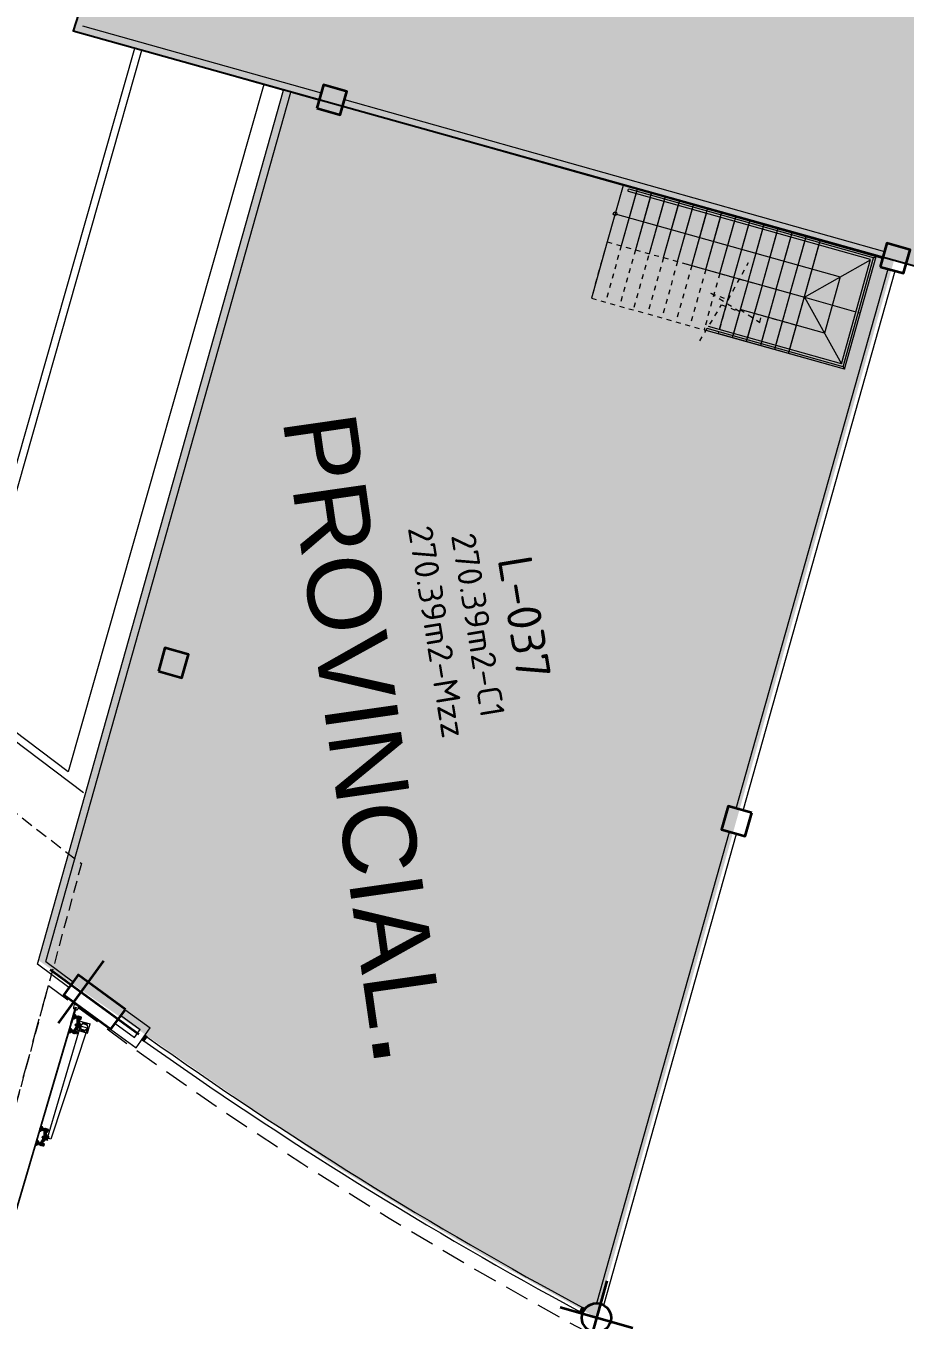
# Model space of a CAD drawing. Header units: metres. Extents: x 2 to 659295185, y -28 to 1124222152.
# Drawn here: x 655427.71 to 655445.74, y 1126654.69 to 1126681.24 of the extents above; entities that cross this region are included whole.
import ezdxf
from ezdxf.enums import TextEntityAlignment as Align

# ---------------------------------------------------------------- set-up
doc = ezdxf.new("R2010")
doc.units = ezdxf.units.M
doc.header["$MEASUREMENT"] = 0
for name, pattern in [('CCSM_C1_CUERPO CK$0$HIDDEN', [0.375, 0.25, -0.125]), ('CCSM_C1_CUERPO HP$0$CONTINUA', [0]), ('CCSM_XREF ESTRUCTURA15$0$RAYITAS', [0.375, 0.25, -0.125]), ('CONTINUA', [0]), ('DASHDOT', [1, 0.5, -0.25, 0, -0.25]), ('DASHED', [0.75, 0.5, -0.25]), ('HIDDEN', [0.375, 0.25, -0.125])]:
    doc.linetypes.add(name, pattern=pattern)
doc.layers.get('0').update_dxf_attribs({"linetype": 'CONTINUOUS'})
for name, color, linetype, lineweight in [('CCSM_C1_CUERPO A$0$A-PARED', 2, 'CONTINUOUS', 0), ('CCSM_XREF ESTRUCTURA15$0$E-CA-COLUMNA', 2, 'CONTINUOUS', 35), ('CCSM_XREF ESTRUCTURA15$0$E-CH-COLUMNA', 2, 'CONTINUOUS', 35), ('LOCALES ASIGNADOS', 41, 'DASHDOT', 0), ('LOCALES PROPIOS', 101, 'CONTINUA', 0), ('NOMBRES LOCATARIOS', 7, 'CONTINUA', 0), ('XREF ESCALERAS', 252, 'CONTINUOUS', 0), ('XREF VIALIDAD PORTONES Y ACCESOS 15-07-12LIMPIO$0$BROCAL', 9, 'CONTINUOUS', 5)]:
    doc.layers.add(name, color=color, linetype=linetype, lineweight=lineweight)
for name, color, linetype in [('CCSM_C1_CUERPO HP$0$A-ESTRUCTURA DE FACHADA DE VIDRIO', 5, 'CONTINUOUS'), ('CCSM_C1_CUERPO HP$0$A-FRENTE DE LOCAL', 4, 'CONTINUOUS'), ('CCSM_C1_CUERPO HP$0$A-LOCAL ID', 7, 'CONTINUOUS'), ('CCSM_C1_CUERPO HP$0$A-MARCOS LOCALES', 4, 'CONTINUOUS'), ('CCSM_C1_CUERPO HP$0$A-PARED', 2, 'CCSM_C1_CUERPO HP$0$CONTINUA'), ('CCSM_C1_CUERPO HP$0$A-VIDRIO', 135, 'CONTINUOUS'), ('CCSM_C1_CUERPO HP$0$ID_AREA EXACTA', 7, 'CONTINUOUS'), ('CCSM_C1_CUERPO HP$0$ID_Nº LOCAL', 7, 'CONTINUOUS'), ('CCSM_C1_CUERPO HP$0$ID_RUBRO', 7, 'CONTINUOUS'), ('CCSM_C1_CUERPO HP$0$ID_USO', 7, 'CONTINUOUS'), ('CCSM_XREF ESTRUCTURA15$0$E-PROYECCION TECHO', 9, 'CCSM_XREF ESTRUCTURA15$0$RAYITAS'), ('CCSM_XREF KIOSKOSE$0$Kiosco General', 154, 'CONTINUOUS')]:
    doc.layers.add(name, color=color, linetype=linetype)
doc.styles.add('CCSM_C1_CUERPO HP$0$ROMANS', font='romans__.ttf')
doc.styles.get("Standard").update_dxf_attribs({"font": 'tahoma.ttf'})

# ---------------------------------------------------------------- blocks, each defined once
blk = doc.blocks.new('CCSM_C1_CUERPO HP$0$MARCO LOCAL-COLUMNA')
at = {"layer": 'CCSM_C1_CUERPO HP$0$A-MARCOS LOCALES'}
for points in [[(655585.123, 1126575.588), (655585.173, 1126575.588), (655585.173, 1126575.488), (655585.123, 1126575.488)], [(655585.128, 1126575.583), (655585.168, 1126575.583), (655585.168, 1126575.493), (655585.128, 1126575.493)]]:
    blk.add_lwpolyline(points, close=True, dxfattribs=at)
blk = doc.blocks.new('CCSM_C1_CUERPO HP$0$A$C682819FC')
for p, q in [((-0.018, 0.005), (-0.018, 0)), ((-0.007, 0.001), (-0.007, 0)), ((0.007, 0.001), (0.007, 0)), ((0.018, 0.005), (0.018, 0)), ((-0.182, -0.172), (-0.187, -0.172)), ((-0.185, -0.175), (-0.185, -0.164)), ((-0.173, -0.147), (-0.127, -0.147)), ((-0.173, -0.177), (-0.127, -0.177)), ((-0.127, -0.186), (-0.173, -0.186)), ((-0.172, -0.147), (-0.172, -0.177)), ((-0.169, -0.154), (-0.169, -0.142)), ((-0.167, -0.102), (-0.167, -0.114)), ((-0.163, -0.1), (-0.137, -0.1)), ((-0.163, -0.116), (-0.137, -0.116)), ((-0.159, -0.102), (-0.159, -0.114)), ((-0.155, -0.136), (-0.145, -0.142)), ((-0.145, -0.136), (-0.155, -0.142)), ((-0.15, -0.019), (-0.15, -0.213)), ((-0.142, -0.102), (-0.142, -0.114)), ((-0.133, -0.102), (-0.133, -0.114)), ((-0.132, -0.154), (-0.132, -0.142)), ((-0.129, -0.177), (-0.129, -0.147)), ((-0.119, -0.172), (-0.113, -0.172)), ((-0.116, -0.175), (-0.116, -0.164)), ((-0.021, -0.029), (-0.021, -0.069)), ((-0.021, -0.029), (-0.021, -0.069)), ((-0.017, -0.01), (-0.017, -0.023)), ((-0.017, -0.075), (-0.017, -0.096)), ((0.013, -0.009), (-0.013, -0.009)), ((0.013, -0.024), (-0.013, -0.024)), ((0.013, -0.073), (-0.013, -0.073)), ((-0.009, -0.005), (-0.006, -0.003)), ((-0.009, -0.005), (-0.009, -0.009)), ((-0.009, -0.005), (0.009, -0.005)), ((-0.009, -0.01), (-0.009, -0.023)), ((-0.009, -0.075), (-0.009, -0.096)), ((-0.006, -0.003), (0.006, -0.003)), ((0.009, -0.005), (0.006, -0.003)), ((0.009, -0.005), (0.009, -0.009)), ((0.009, -0.01), (0.009, -0.023)), ((0.009, -0.075), (0.009, -0.096)), ((0.017, -0.01), (0.017, -0.023)), ((0.017, -0.075), (0.017, -0.096)), ((0.021, -0.029), (0.021, -0.069)), ((0.119, -0.172), (0.113, -0.172)), ((0.119, -0.172), (0.113, -0.172)), ((0.116, -0.175), (0.116, -0.164)), ((0.116, -0.175), (0.116, -0.164)), ((0.173, -0.147), (0.127, -0.147)), ((0.173, -0.147), (0.127, -0.147)), ((0.173, -0.177), (0.127, -0.177)), ((0.173, -0.177), (0.127, -0.177)), ((0.127, -0.186), (0.173, -0.186)), ((0.127, -0.186), (0.173, -0.186)), ((0.129, -0.177), (0.129, -0.147)), ((0.129, -0.177), (0.129, -0.147)), ((0.132, -0.154), (0.132, -0.142)), ((0.132, -0.154), (0.132, -0.142)), ((0.133, -0.102), (0.133, -0.114)), ((0.133, -0.102), (0.133, -0.114)), ((0.163, -0.1), (0.137, -0.1)), ((0.163, -0.1), (0.137, -0.1)), ((0.163, -0.116), (0.137, -0.116)), ((0.163, -0.116), (0.137, -0.116)), ((0.142, -0.102), (0.142, -0.114)), ((0.142, -0.102), (0.142, -0.114)), ((0.145, -0.136), (0.155, -0.142)), ((0.155, -0.136), (0.145, -0.142)), ((0.145, -0.136), (0.155, -0.142)), ((0.155, -0.136), (0.145, -0.142)), ((0.15, -0.019), (0.15, -0.213)), ((0.15, -0.019), (0.15, -0.213)), ((0.159, -0.102), (0.159, -0.114)), ((0.159, -0.102), (0.159, -0.114)), ((0.167, -0.102), (0.167, -0.114)), ((0.167, -0.102), (0.167, -0.114)), ((0.169, -0.154), (0.169, -0.142)), ((0.169, -0.154), (0.169, -0.142)), ((0.172, -0.147), (0.172, -0.177)), ((0.172, -0.147), (0.172, -0.177)), ((0.182, -0.172), (0.187, -0.172)), ((0.182, -0.172), (0.187, -0.172)), ((0.185, -0.175), (0.185, -0.164)), ((0.185, -0.175), (0.185, -0.164))]:
    blk.add_line(p, q)
for points in [[(-0.029, 0.014), (-0.033, 0.014), (-0.033, -0.024, 0.414214), (-0.029, -0.029), (0.029, -0.029, 0.414214), (0.033, -0.024), (0.033, 0.014), (0.029, 0.014), (0.029, -0.024), (-0.029, -0.024)], [(-0.182, -0.172), (-0.184, -0.173, -0.236068), (-0.185, -0.173), (-0.187, -0.172), (-0.187, -0.169), (-0.182, -0.168)], [(-0.119, -0.172), (-0.117, -0.173, 0.236068), (-0.115, -0.173), (-0.113, -0.172), (-0.113, -0.169), (-0.119, -0.168)], [(0.119, -0.172), (0.117, -0.173, -0.236068), (0.115, -0.173), (0.113, -0.172), (0.113, -0.169), (0.119, -0.168)], [(0.119, -0.172), (0.117, -0.173, -0.236068), (0.115, -0.173), (0.113, -0.172), (0.113, -0.169), (0.119, -0.168)], [(0.182, -0.172), (0.184, -0.173, 0.236068), (0.185, -0.173), (0.187, -0.172), (0.187, -0.169), (0.182, -0.168)], [(0.182, -0.172), (0.184, -0.173, 0.236068), (0.185, -0.173), (0.187, -0.172), (0.187, -0.169), (0.182, -0.168)]]:
    blk.add_lwpolyline(points, format="xyb", close=True)
for points in [[(0.029, 0), (-0.029, 0)], [(-0.16, -0.116), (-0.16, -0.136), (-0.14, -0.136), (-0.14, -0.116)], [(-0.159, -0.116), (-0.159, -0.135), (-0.141, -0.135), (-0.141, -0.116)], [(0.16, -0.116), (0.16, -0.136), (0.14, -0.136), (0.14, -0.116)], [(0.16, -0.116), (0.16, -0.136), (0.14, -0.136), (0.14, -0.116)], [(0.159, -0.116), (0.159, -0.135), (0.141, -0.135), (0.141, -0.116)], [(0.159, -0.116), (0.159, -0.135), (0.141, -0.135), (0.141, -0.116)]]:
    blk.add_lwpolyline(points)
for points in [[(-0.173, -0.176), (-0.193, -0.176), (-0.193, -0.17), (-0.176, -0.167), (-0.173, -0.167)], [(-0.193, -0.176), (-0.193, -0.177), (-0.173, -0.177), (-0.173, -0.176)], [(-0.176, -0.177), (-0.176, -0.184), (-0.183, -0.192), (-0.179, -0.192), (-0.173, -0.186), (-0.173, -0.177)], [(0.18, -0.077), (0.12, -0.077), (0.036, -0.029), (-0.036, -0.029), (-0.12, -0.077), (-0.18, -0.077), (-0.18, -0.1), (-0.12, -0.1), (-0.021, -0.069), (0.021, -0.069), (0.12, -0.1), (0.18, -0.1)], [(-0.179, -0.192), (-0.173, -0.186), (-0.173, -0.177), (-0.127, -0.177), (-0.127, -0.186), (-0.121, -0.192)], [(-0.173, -0.147), (-0.173, -0.177), (-0.127, -0.177), (-0.127, -0.147), (-0.129, -0.146), (-0.172, -0.146)], [(-0.16, -0.136), (-0.16, -0.141), (-0.159, -0.142), (-0.141, -0.142), (-0.14, -0.141), (-0.14, -0.136)], [(-0.158, -0.142), (-0.158, -0.146), (-0.142, -0.146), (-0.142, -0.142)], [(-0.155, -0.136), (-0.155, -0.142), (-0.145, -0.142), (-0.145, -0.136)], [(-0.127, -0.176), (-0.107, -0.176), (-0.107, -0.17), (-0.124, -0.167), (-0.127, -0.167)], [(-0.107, -0.176), (-0.107, -0.177), (-0.127, -0.177), (-0.127, -0.176)], [(-0.124, -0.177), (-0.124, -0.184), (-0.117, -0.192), (-0.121, -0.192), (-0.127, -0.186), (-0.127, -0.177)], [(0.021, -0.069), (-0.021, -0.069), (-0.021, -0.073), (0.021, -0.073)], [(0.127, -0.176), (0.107, -0.176), (0.107, -0.17), (0.124, -0.167), (0.127, -0.167)], [(0.127, -0.176), (0.107, -0.176), (0.107, -0.17), (0.124, -0.167), (0.127, -0.167)], [(0.107, -0.176), (0.107, -0.177), (0.127, -0.177), (0.127, -0.176)], [(0.107, -0.176), (0.107, -0.177), (0.127, -0.177), (0.127, -0.176)], [(0.124, -0.177), (0.124, -0.184), (0.117, -0.192), (0.121, -0.192), (0.127, -0.186), (0.127, -0.177)], [(0.124, -0.177), (0.124, -0.184), (0.117, -0.192), (0.121, -0.192), (0.127, -0.186), (0.127, -0.177)], [(0.179, -0.192), (0.173, -0.186), (0.173, -0.177), (0.127, -0.177), (0.127, -0.186), (0.121, -0.192)], [(0.179, -0.192), (0.173, -0.186), (0.173, -0.177), (0.127, -0.177), (0.127, -0.186), (0.121, -0.192)], [(0.173, -0.147), (0.173, -0.177), (0.127, -0.177), (0.127, -0.147), (0.129, -0.146), (0.172, -0.146)], [(0.173, -0.147), (0.173, -0.177), (0.127, -0.177), (0.127, -0.147), (0.129, -0.146), (0.172, -0.146)], [(0.16, -0.136), (0.16, -0.141), (0.159, -0.142), (0.141, -0.142), (0.14, -0.141), (0.14, -0.136)], [(0.16, -0.136), (0.16, -0.141), (0.159, -0.142), (0.141, -0.142), (0.14, -0.141), (0.14, -0.136)], [(0.158, -0.142), (0.158, -0.146), (0.142, -0.146), (0.142, -0.142)], [(0.158, -0.142), (0.158, -0.146), (0.142, -0.146), (0.142, -0.142)], [(0.155, -0.136), (0.155, -0.142), (0.145, -0.142), (0.145, -0.136)], [(0.155, -0.136), (0.155, -0.142), (0.145, -0.142), (0.145, -0.136)], [(0.173, -0.176), (0.193, -0.176), (0.193, -0.17), (0.176, -0.167), (0.173, -0.167)], [(0.173, -0.176), (0.193, -0.176), (0.193, -0.17), (0.176, -0.167), (0.173, -0.167)], [(0.193, -0.176), (0.193, -0.177), (0.173, -0.177), (0.173, -0.176)], [(0.193, -0.176), (0.193, -0.177), (0.173, -0.177), (0.173, -0.176)], [(0.176, -0.177), (0.176, -0.184), (0.183, -0.192), (0.179, -0.192), (0.173, -0.186), (0.173, -0.177)], [(0.176, -0.177), (0.176, -0.184), (0.183, -0.192), (0.179, -0.192), (0.173, -0.186), (0.173, -0.177)]]:
    blk.add_lwpolyline(points, close=True)
for points in [[(-0.129, -0.077), (-0.129, -0.037, 0.414214), (-0.132, -0.034), (-0.169, -0.034, 0.414214), (-0.172, -0.037), (-0.172, -0.077)], [(0.129, -0.077), (0.129, -0.037, -0.414214), (0.132, -0.034), (0.169, -0.034, -0.414214), (0.172, -0.037), (0.172, -0.077)], [(0.129, -0.077), (0.129, -0.037, -0.414214), (0.132, -0.034), (0.169, -0.034, -0.414214), (0.172, -0.037), (0.172, -0.077)]]:
    blk.add_lwpolyline(points, format="xyb")
for centre, radius, start, end in [((-0.163, -0.106), 0.00622, 46.3972, 133.6028), ((-0.163, -0.11), 0.00622, 226.3972, 313.6028), ((-0.15, -0.123), 0.0223, 67.3801, 112.6199), ((-0.15, -0.094), 0.0223, 247.3801, 292.6199), ((-0.137, -0.106), 0.00622, 46.3972, 133.6028), ((-0.137, -0.11), 0.00622, 226.3972, 313.6028), ((-0.013, -0.015), 0.00622, 46.3972, 133.6028), ((-0.013, -0.018), 0.00622, 226.3972, 313.6028), ((-0.013, -0.079), 0.00622, 46.3972, 133.6028), ((-0.013, -0.091), 0.00622, 226.3972, 313.6028), ((0, -0.062), 0.0383, 243.3758, 296.6242), ((0, -0.031), 0.0223, 67.3801, 112.6199), ((0, -0.002), 0.0223, 247.3801, 292.6199), ((0, -0.095), 0.0223, 67.3801, 112.6199), ((0, -0.075), 0.0223, 247.3801, 292.6199), ((0.013, -0.015), 0.00622, 46.3972, 133.6028), ((0.013, -0.018), 0.00622, 226.3972, 313.6028), ((0.013, -0.079), 0.00622, 46.3972, 133.6028), ((0.013, -0.091), 0.00622, 226.3972, 313.6028), ((0.137, -0.106), 0.00622, 46.3972, 133.6028), ((0.137, -0.106), 0.00622, 46.3972, 133.6028), ((0.137, -0.11), 0.00622, 226.3972, 313.6028), ((0.137, -0.11), 0.00622, 226.3972, 313.6028), ((0.15, -0.123), 0.0223, 67.3801, 112.6199), ((0.15, -0.123), 0.0223, 67.3801, 112.6199), ((0.15, -0.094), 0.0223, 247.3801, 292.6199), ((0.15, -0.094), 0.0223, 247.3801, 292.6199), ((0.163, -0.106), 0.00622, 46.3972, 133.6028), ((0.163, -0.106), 0.00622, 46.3972, 133.6028), ((0.163, -0.11), 0.00622, 226.3972, 313.6028), ((0.163, -0.11), 0.00622, 226.3972, 313.6028)]:
    blk.add_arc(centre, radius, start, end)
blk = doc.blocks.new('CCSM_C1_CUERPO HP$0$IDENT LOCAL')
at = {"layer": 'CCSM_C1_CUERPO HP$0$ID_AREA EXACTA', "style": 'CCSM_C1_CUERPO HP$0$ROMANS'}
blk.add_attdef('AREA-EXACTA', text='', height=0.5, dxfattribs=at).set_placement((0, 1.245), align=Align.BOTTOM_CENTER)
at = {"layer": 'CCSM_C1_CUERPO HP$0$ID_Nº LOCAL', "style": 'CCSM_C1_CUERPO HP$0$ROMANS'}
blk.add_attdef('NºLOCAL', text='', height=0.7, dxfattribs=at).set_placement((0, 2.05), align=Align.BOTTOM_CENTER)
at = {"layer": 'CCSM_C1_CUERPO HP$0$ID_RUBRO', "style": 'CCSM_C1_CUERPO HP$0$ROMANS'}
blk.add_attdef('RUBRO', text='', height=0.35, dxfattribs=at).set_placement((0, 0.395), align=Align.BOTTOM_CENTER)
at = {"layer": 'CCSM_C1_CUERPO HP$0$ID_USO', "style": 'CCSM_C1_CUERPO HP$0$ROMANS'}
blk.add_attdef('USO', text='', height=0.35, dxfattribs=at).set_placement((0, -0.455), align=Align.BOTTOM_CENTER)
blk = doc.blocks.new('CCSM_XREF ESTRUCTURA15$0$CCSM_COLUMNA REC')
at = {"layer": 'CCSM_XREF ESTRUCTURA15$0$E-CA-COLUMNA'}
blk.add_lwpolyline([(-0.25, -0.25), (0.25, -0.25), (0.25, 0.25), (-0.25, 0.25)], close=True, dxfattribs=at)
blk = doc.blocks.new('CCSM_XREF ESTRUCTURA15$0$CCSM_COLUM REDONDA')
at = {"color": 5}
for p, q in [((0, 0.774), (0, -0.774)), ((-0.789, 0), (0.789, 0))]:
    blk.add_line(p, q, dxfattribs=at)
blk.add_circle((0, 0), 0.3)
blk = doc.blocks.new('CCSM_XREF ESTRUCTURA15$0$COL REC 120X50')
at = {"color": 5}
for p, q in [((0, -0.789), (0, 0.789)), ((-1.474, 0), (0.774, 0))]:
    blk.add_line(p, q, dxfattribs=at)
blk.add_lwpolyline([(-0.95, -0.25), (0.25, -0.25), (0.25, 0.25), (-0.95, 0.25)], close=True)
blk = doc.blocks.new('stairs3')
for p, q in [((655563.519, 1126395.991), (655562.335, 1126395.797)), ((655563.519, 1126395.991), (655562.335, 1126395.797)), ((655563.103, 1126391.667), (655565.383, 1126392.04))]:
    blk.add_line(p, q)
at = {"layer": 'XREF ESCALERAS'}
for p, q in [((655564.703, 1126396.185), (655563.519, 1126395.991)), ((655564.703, 1126396.185), (655563.519, 1126395.991)), ((655565.575, 1126390.866), (655564.703, 1126396.185)), ((655565.575, 1126390.866), (655564.703, 1126396.185)), ((655564.752, 1126395.889), (655563.568, 1126395.695)), ((655564.663, 1126395.874), (655563.568, 1126395.695)), ((655564.111, 1126396.088), (655564.887, 1126391.356)), ((655565.472, 1126390.94), (655564.637, 1126396.034)), ((655565.529, 1126390.899), (655564.686, 1126396.041)), ((655564.752, 1126395.889), (655564.712, 1126395.882)), ((655564.8, 1126395.593), (655563.616, 1126395.399)), ((655564.8, 1126395.593), (655564.761, 1126395.586)), ((655564.711, 1126395.578), (655563.616, 1126395.399)), ((655563.665, 1126395.103), (655564.849, 1126395.297)), ((655563.665, 1126395.103), (655564.76, 1126395.282)), ((655564.809, 1126395.29), (655564.849, 1126395.297)), ((655563.713, 1126394.807), (655564.897, 1126395.001)), ((655563.713, 1126394.807), (655564.808, 1126394.986)), ((655564.858, 1126394.994), (655564.897, 1126395.001)), ((655563.762, 1126394.511), (655564.946, 1126394.705)), ((655563.762, 1126394.511), (655564.857, 1126394.69)), ((655564.906, 1126394.698), (655564.946, 1126394.705)), ((655563.785, 1126394.367), (655564.198, 1126391.846)), ((655563.81, 1126394.215), (655564.994, 1126394.409)), ((655563.81, 1126394.215), (655564.906, 1126394.394)), ((655564.955, 1126394.402), (655564.994, 1126394.409)), ((655563.859, 1126393.919), (655565.043, 1126394.113)), ((655563.859, 1126393.919), (655564.954, 1126394.098)), ((655565.003, 1126394.106), (655565.043, 1126394.113)), ((655563.907, 1126393.622), (655565.091, 1126393.817)), ((655563.907, 1126393.622), (655565.003, 1126393.802)), ((655565.052, 1126393.81), (655565.091, 1126393.817)), ((655563.956, 1126393.326), (655565.14, 1126393.521)), ((655563.956, 1126393.326), (655565.051, 1126393.506)), ((655565.1, 1126393.514), (655565.14, 1126393.521)), ((655562.762, 1126393.435), (655562.723, 1126393.428)), ((655563.207, 1126390.478), (655562.73, 1126393.384)), ((655563.24, 1126390.524), (655562.772, 1126393.38)), ((655563.281, 1126390.581), (655562.823, 1126393.374)), ((655563.956, 1126393.326), (655562.86, 1126393.147)), ((655564.004, 1126393.03), (655565.188, 1126393.224)), ((655564.004, 1126393.03), (655565.1, 1126393.21)), ((655565.149, 1126393.218), (655565.188, 1126393.224)), ((655562.811, 1126393.139), (655562.772, 1126393.132)), ((655563.207, 1126390.478), (655562.787, 1126393.04)), ((655564.004, 1126393.03), (655562.82, 1126392.836)), ((655564.004, 1126393.03), (655562.909, 1126392.851)), ((655563.703, 1126391.159), (655563.412, 1126392.933)), ((655562.86, 1126392.843), (655562.82, 1126392.836)), ((655564.053, 1126392.734), (655562.869, 1126392.54)), ((655564.053, 1126392.734), (655562.957, 1126392.555)), ((655564.026, 1126392.897), (655564.198, 1126391.846)), ((655564.053, 1126392.734), (655565.237, 1126392.928)), ((655564.053, 1126392.734), (655565.148, 1126392.914)), ((655565.198, 1126392.922), (655565.237, 1126392.928)), ((655562.908, 1126392.547), (655562.869, 1126392.54)), ((655564.101, 1126392.438), (655562.917, 1126392.244)), ((655564.101, 1126392.438), (655563.006, 1126392.259)), ((655564.101, 1126392.438), (655565.286, 1126392.632)), ((655564.101, 1126392.438), (655565.197, 1126392.618)), ((655565.246, 1126392.626), (655565.286, 1126392.632)), ((655562.957, 1126392.251), (655562.917, 1126392.244)), ((655564.15, 1126392.142), (655562.966, 1126391.948)), ((655564.15, 1126392.142), (655563.054, 1126391.963)), ((655564.15, 1126392.142), (655565.334, 1126392.336)), ((655564.15, 1126392.142), (655565.245, 1126392.322)), ((655565.295, 1126392.33), (655565.334, 1126392.336)), ((655563.005, 1126391.955), (655562.966, 1126391.948)), ((655563.014, 1126391.652), (655565.383, 1126392.04)), ((655563.103, 1126391.667), (655565.294, 1126392.026)), ((655565.343, 1126392.034), (655565.383, 1126392.04)), ((655563.014, 1126391.652), (655563.054, 1126391.659)), ((655564.198, 1126391.846), (655563.282, 1126390.581)), ((655564.198, 1126391.846), (655565.471, 1126390.94)), ((655564.198, 1126391.846), (655564.376, 1126390.761)), ((655564.887, 1126391.356), (655563.703, 1126391.162)), ((655563.207, 1126390.478), (655565.575, 1126390.866)), ((655563.207, 1126390.478), (655565.575, 1126390.866)), ((655563.24, 1126390.524), (655565.529, 1126390.899)), ((655563.281, 1126390.581), (655565.472, 1126390.94)), ((655565.529, 1126390.899), (655565.575, 1126390.866)), ((655564.384, 1126390.711), (655564.391, 1126390.672)), ((655564.384, 1126390.711), (655564.391, 1126390.672)), ((655563.24, 1126390.524), (655563.207, 1126390.478))]:
    blk.add_line(p, q, dxfattribs=at)
at = {"layer": 'XREF ESCALERAS', "linetype": 'HIDDEN', "ltscale": 0.02}
for p, q in [((655563.519, 1126395.991), (655562.335, 1126395.797)), ((655562.335, 1126395.797), (655562.73, 1126393.384)), ((655563.568, 1126395.695), (655562.383, 1126395.501)), ((655563.616, 1126395.399), (655562.432, 1126395.205)), ((655563.616, 1126395.103), (655562.432, 1126394.909)), ((655563.713, 1126394.807), (655562.529, 1126394.613)), ((655563.762, 1126394.511), (655562.577, 1126394.317)), ((655563.81, 1126394.215), (655562.626, 1126394.02)), ((655563.859, 1126393.919), (655562.674, 1126393.724))]:
    blk.add_line(p, q, dxfattribs=at)
at = {"layer": 'XREF ESCALERAS', "linetype": 'CCSM_C1_CUERPO CK$0$HIDDEN', "ltscale": 0.02}
for p, q in [((655563.519, 1126395.991), (655563.785, 1126394.367)), ((655563.519, 1126395.991), (655564.026, 1126392.897)), ((655563.907, 1126393.622), (655562.723, 1126393.428)), ((655562.787, 1126393.04), (655562.73, 1126393.384)), ((655563.956, 1126393.326), (655562.772, 1126393.132))]:
    blk.add_line(p, q, dxfattribs=at)
for points in [[(655562.479, 1126393.412), (655563.342, 1126393.318), (655563.365, 1126392.919), (655563.46, 1126393.624), (655563.491, 1126393.243), (655564.362, 1126393.185)], [(655563.606, 1126391.749), (655563.412, 1126392.933), (655563.342, 1126392.457), (655563.486, 1126392.485)]]:
    blk.add_lwpolyline(points, dxfattribs=at)
at = {"layer": 'XREF ESCALERAS'}
blk.add_circle((655564.111, 1126396.088), 0.0379, dxfattribs=at)
blk.add_arc((655564.662, 1126396.031), 0.0258, 22.8201, 174.2948, dxfattribs=at)

msp = doc.modelspace()

# ---------------------------------------------------------------- hatches: boundary and pattern name
at = {"layer": 'LOCALES ASIGNADOS'}
msp.add_hatch(color=256, dxfattribs=at).paths.add_polyline_path([(655440.9383, 1126716.7924), (655462.8637, 1126708.3455), (655469.0773, 1126670.1819), (655468.9206, 1126670.1562), (655468.8529, 1126669.9155), (655428.6842, 1126681.1389), (655430.5821, 1126687.3471), (655431.5351, 1126690.3594), (655433.6574, 1126696.8267), (655434.8321, 1126700.2751), (655436.4936, 1126705.0077), (655438.504, 1126710.5268), (655440.0586, 1126714.6521), (655440.89, 1126716.811)])
at = {"layer": 'LOCALES PROPIOS'}
msp.add_hatch(color=101, dxfattribs=at).paths.add_polyline_path([(655445.5328, 1126676.4788), (655433.0135, 1126680.0011), (655427.9671, 1126662.0705), (655433.9238, 1126657.9339), (655435.7382, 1126656.816), (655437.1035, 1126656.0151), (655439.4156, 1126654.7364)])

# ---------------------------------------------------------------- linework, layer by layer
msp.add_lwpolyline([(655471.6126, 1126655.25), (655553.5834, 1126668.8883), (655553.0076, 1126672.4046), (655567.045, 1126674.7031), (655552.0473, 1126766.2035), (655481.9172, 1126797.9895), (655477.5129, 1126790.9098), (655473.5313, 1126784.2823), (655468.8766, 1126776.1437), (655463.5386, 1126766.3474), (655461.3916, 1126762.2726), (655460.3725, 1126760.2599), (655457.5101, 1126754.5906), (655453.7973, 1126746.8941), (655450.9415, 1126740.6836), (655446.1353, 1126729.7441), (655441.9096, 1126719.3698), (655434.3244, 1126698.7954), (655428.6842, 1126681.1389), (655469.2363, 1126669.8084), (655471.5359, 1126655.2372), (655471.6126, 1126655.2498)])
at = {"layer": 'CCSM_C1_CUERPO A$0$A-PARED', "lineweight": 5}
msp.add_lwpolyline([(655445.3198, 1126676.6144), (655445.2792, 1126676.47), (655434.209, 1126679.5845), (655434.2496, 1126679.7289)], close=True, dxfattribs=at)
at = {"layer": 'CCSM_C1_CUERPO HP$0$A-ESTRUCTURA DE FACHADA DE VIDRIO', "lineweight": 5}
for p, q in [((655428.7738, 1126660.636), (655428.8288, 1126660.823)), ((655428.7738, 1126660.636), (655428.9765, 1126660.5763)), ((655428.8288, 1126660.823), (655429.0315, 1126660.7634)), ((655428.9101, 1126660.6193), (655428.8539, 1126660.6359)), ((655428.9524, 1126660.7632), (655428.8962, 1126660.7798)), ((655428.9765, 1126660.5763), (655429.0315, 1126660.7634))]:
    msp.add_line(p, q, dxfattribs=at)
at = {"layer": 'CCSM_C1_CUERPO HP$0$A-ESTRUCTURA DE FACHADA DE VIDRIO', "color": 3, "lineweight": 5}
msp.add_line((655428.9746, 1126660.6785), (655428.8307, 1126660.7208), dxfattribs=at)
at = {"layer": 'CCSM_C1_CUERPO HP$0$A-ESTRUCTURA DE FACHADA DE VIDRIO', "lineweight": 5}
msp.add_lwpolyline([(655428.729, 1126661.0537), (655428.7338, 1126661.0523, 0.4142136), (655428.7835, 1126661.0794), (655428.8004, 1126661.137), (655428.7044, 1126661.1652), (655428.6875, 1126661.1076, 0.4142136), (655428.7146, 1126661.058), (655428.7194, 1126661.0565), (655428.7335, 1126661.1045), (655428.7431, 1126661.1017)], format="xyb", close=True, dxfattribs=at)
at = {"layer": 'CCSM_C1_CUERPO HP$0$A-ESTRUCTURA DE FACHADA DE VIDRIO', "color": 3, "lineweight": 5}
msp.add_lwpolyline([(655428.9746, 1126660.6785), (655428.9746, 1126660.6785), (655428.2258, 1126658.3971), (655428.1538, 1126658.4183), (655428.8307, 1126660.7208)], dxfattribs=at)
at = {"layer": 'CCSM_C1_CUERPO HP$0$A-ESTRUCTURA DE FACHADA DE VIDRIO', "lineweight": 5}
for points in [[(655428.8687, 1126660.6424), (655428.8514, 1126660.6475, 0.4142136), (655428.8383, 1126660.6404), (655428.8383, 1126660.6404, 0.4142136), (655428.8454, 1126660.6274), (655428.8628, 1126660.6223)], [(655428.9051, 1126660.7662), (655428.8877, 1126660.7713, -0.4142136), (655428.8806, 1126660.7843), (655428.8806, 1126660.7843, -0.4142136), (655428.8937, 1126660.7914), (655428.911, 1126660.7863)], [(655428.8943, 1126660.613), (655428.9116, 1126660.6079, 0.4142136), (655428.9247, 1126660.615), (655428.9247, 1126660.615, 0.4142136), (655428.9176, 1126660.6281), (655428.9002, 1126660.6332)], [(655428.9425, 1126660.7771), (655428.9599, 1126660.772, -0.4142136), (655428.967, 1126660.7589), (655428.967, 1126660.7589, -0.4142136), (655428.9539, 1126660.7518), (655428.9366, 1126660.7569)]]:
    msp.add_lwpolyline(points, format="xyb", dxfattribs=at)
for points in [[(655428.886, 1126660.6432), (655428.8704, 1126660.6394), (655428.8659, 1126660.624), (655428.877, 1126660.6123), (655428.8926, 1126660.6161), (655428.8971, 1126660.6315)], [(655428.9193, 1126660.7562), (655428.9082, 1126660.7678), (655428.9127, 1126660.7833), (655428.9283, 1126660.7871), (655428.9394, 1126660.7754), (655428.9349, 1126660.76)]]:
    msp.add_lwpolyline(points, close=True, dxfattribs=at)
at = {"layer": 'CCSM_C1_CUERPO HP$0$A-ESTRUCTURA DE FACHADA DE VIDRIO', "linetype": 'CCSM_C1_CUERPO HP$0$CONTINUA', "lineweight": 5, "ltscale": 0.05}
for radius in [0.075, 0.0705]:
    msp.add_circle((655428.9027, 1126660.6997), radius, dxfattribs=at)
at = {"layer": 'CCSM_C1_CUERPO HP$0$A-ESTRUCTURA DE FACHADA DE VIDRIO', "lineweight": 5}
for centre, radius in [((655428.8815, 1126660.6277), 0.0195), ((655428.8815, 1126660.6277), 0.0124), ((655428.8815, 1126660.6277), 0.0111), ((655428.9238, 1126660.7716), 0.0195), ((655428.9238, 1126660.7716), 0.0124), ((655428.9238, 1126660.7716), 0.0111)]:
    msp.add_circle(centre, radius, dxfattribs=at)
at = {"layer": 'CCSM_C1_CUERPO HP$0$A-FRENTE DE LOCAL', "lineweight": 5}
for centre, radius, start, end in [((655479.7391, 1126730.2456), 85.6537, 234.611105, 241.663), ((655479.7391, 1126730.2457), 85.5538, 234.610916, 241.662999)]:
    msp.add_arc(centre, radius, start, end, dxfattribs=at)
at = {"layer": 'CCSM_C1_CUERPO HP$0$A-PARED', "lineweight": 5}
for p, q in [((655428.6842, 1126681.1389), (655432.999, 1126679.925)), ((655428.8756, 1126681.2409), (655433.7683, 1126679.8643)), ((655427.9527, 1126661.9887), (655432.999, 1126679.925)), ((655428.1249, 1126662.0471), (655433.1434, 1126679.8843)), ((655428.1249, 1126662.0471), (655433.1434, 1126679.8843)), ((655433.1434, 1126679.8843), (655433.7277, 1126679.7199)), ((655442.2816, 1126665.1851), (655445.3999, 1126676.2531)), ((655442.426, 1126665.1444), (655445.5443, 1126676.2124)), ((655439.4217, 1126655.0342), (655442.146, 1126664.7038)), ((655439.5661, 1126654.9935), (655442.2904, 1126664.6632)), ((655428.5941, 1126661.508), (655427.9527, 1126661.9887)), ((655428.5941, 1126661.508), (655427.9527, 1126661.9887)), ((655429.6568, 1126660.9411), (655430.054, 1126660.6493)), ((655429.6568, 1126660.9411), (655430.054, 1126660.6493)), ((655429.7457, 1126661.062), (655430.2614, 1126660.683)), ((655429.7457, 1126661.062), (655430.2614, 1126660.683)), ((655429.4496, 1126660.6591), (655429.973, 1126660.2744)), ((655429.4496, 1126660.6591), (655429.973, 1126660.2744)), ((655429.5384, 1126660.78), (655429.9386, 1126660.4859)), ((655429.5384, 1126660.78), (655429.9386, 1126660.4859)), ((655429.9386, 1126660.4859), (655430.054, 1126660.6493)), ((655429.9386, 1126660.4859), (655430.054, 1126660.6493)), ((655429.973, 1126660.2744), (655430.2614, 1126660.683)), ((655429.973, 1126660.2744), (655430.2614, 1126660.683))]:
    msp.add_line(p, q, dxfattribs=at)
at = {"layer": 'CCSM_C1_CUERPO HP$0$A-PARED', "lineweight": 5, "ltscale": 0.5}
for points in [[(655434.2496, 1126679.7289), (655445.3198, 1126676.6144)], [(655445.2792, 1126676.47), (655434.209, 1126679.5845)], [(655428.1249, 1126662.0471), (655428.6825, 1126661.6292)], [(655428.1249, 1126662.0471), (655428.6825, 1126661.6292)]]:
    msp.add_lwpolyline(points, dxfattribs=at)
at = {"layer": 'CCSM_C1_CUERPO HP$0$A-VIDRIO', "lineweight": 5}
for points in [[(655428.6374, 1126660.7777), (655428.7335, 1126661.1045), (655428.7431, 1126661.1017), (655428.647, 1126660.7748)], [(655428.6374, 1126660.7777), (655427.9606, 1126658.4751), (655427.9702, 1126658.4723), (655428.647, 1126660.7748)], [(655427.9606, 1126658.4751), (655427.2837, 1126656.1725), (655427.2933, 1126656.1697), (655427.9702, 1126658.4723)]]:
    msp.add_lwpolyline(points, close=True, dxfattribs=at)
at = {"layer": 'CCSM_XREF ESTRUCTURA15$0$E-PROYECCION TECHO', "lineweight": 5}
msp.add_lwpolyline([(655421.9273, 1126669.8511, 0.0254067), (655428.8536, 1126664.056), (655422.9032, 1126642.154), (655414.3567, 1126644.097), (655421.9273, 1126669.8511)], format="xyb", dxfattribs=at)
at = {"layer": 'CCSM_XREF KIOSKOSE$0$Kiosco General', "linetype": 'DASHED', "lineweight": 5}
msp.add_lwpolyline([(655496.1789, 1126628.1872), (655423.5309, 1126644.4643), (655428.174, 1126661.5543, 0.1995652), (655491.4887, 1126645.0389)], format="xyb", close=True, dxfattribs=at)
at = {"layer": 'XREF VIALIDAD PORTONES Y ACCESOS 15-07-12LIMPIO$0$BROCAL', "ltscale": 0.1}
for q in [(655429.947, 1126680.7836), (655428.8969, 1126665.5106)]:
    msp.add_line((655426.1836, 1126667.5558), q, dxfattribs=at)
msp.add_lwpolyline([(655428.5819, 1126665.9358), (655426.356, 1126667.6137), (655430.0914, 1126680.743), (655432.5942, 1126680.0388), (655428.5819, 1126665.9358)], dxfattribs=at)
msp.add_arc((655669.1372, 1126600.3481), 253.6628, 161.399937, 161.427962, dxfattribs=at)

# ---------------------------------------------------------------- block references
at = {"layer": 'CCSM_C1_CUERPO HP$0$A-ESTRUCTURA DE FACHADA DE VIDRIO', "lineweight": 5, "xscale": -1, "rotation": 253.6188516516682}
for p in [(655428.8307, 1126660.7208), (655428.1538, 1126658.4183)]:
    msp.add_blockref('CCSM_C1_CUERPO HP$0$A$C682819FC', p, dxfattribs=at)
at = {"layer": 'CCSM_C1_CUERPO HP$0$A-LOCAL ID', "lineweight": 5}
ref = msp.add_blockref('CCSM_C1_CUERPO HP$0$IDENT LOCAL', (655435.3618, 1126668.6813), dxfattribs=dict(at, rotation=279.3085927561572))
ref.add_attrib('NºLOCAL', 'L-037', dxfattribs={"layer": 'CCSM_C1_CUERPO HP$0$ID_Nº LOCAL', "height": 0.7, "rotation": 279.30859, "style": 'CCSM_C1_CUERPO HP$0$ROMANS'}).set_placement((655437.3848, 1126669.0128), align=Align.BOTTOM_CENTER)
ref.add_attrib('RUBRO', '270.39m2-Mzz', dxfattribs={"layer": 'CCSM_C1_CUERPO HP$0$ID_RUBRO', "height": 0.5, "rotation": 279.30859, "style": 'CCSM_C1_CUERPO HP$0$ROMANS'}).set_placement((655435.7519, 1126668.7452), align=Align.BOTTOM_CENTER)
ref.add_attrib('AREA-EXACTA', '270.39m2-C1', dxfattribs={"layer": 'CCSM_C1_CUERPO HP$0$ID_AREA EXACTA', "height": 0.5, "rotation": 279.30859, "style": 'CCSM_C1_CUERPO HP$0$ROMANS'}).set_placement((655436.5907, 1126668.8827), align=Align.BOTTOM_CENTER)
at = {"layer": 'CCSM_C1_CUERPO HP$0$A-MARCOS LOCALES', "lineweight": 5}
for p, rotation in [((-529873.6676, 584425.095), 324.7787480730468), ((-529873.6676, 584425.095), 324.7787480730468), ((-456711.7512, 446886.7293), 331.6303783988823)]:
    msp.add_blockref('CCSM_C1_CUERPO HP$0$MARCO LOCAL-COLUMNA', p, dxfattribs=dict(at, rotation=rotation))
at = {"layer": 'CCSM_XREF ESTRUCTURA15$0$E-CH-COLUMNA', "lineweight": 5}
for name, p, rotation in [('CCSM_XREF ESTRUCTURA15$0$CCSM_COLUMNA REC', (655433.9887, 1126679.7244), 344.2862550732863), ('CCSM_XREF ESTRUCTURA15$0$CCSM_COLUMNA REC', (655445.5399, 1126676.4734), 344.2862551025825), ('CCSM_XREF ESTRUCTURA15$0$CCSM_COLUMNA REC', (655430.7387, 1126668.1729), 344.2862548240718), ('CCSM_XREF ESTRUCTURA15$0$CCSM_COLUMNA REC', (655442.2902, 1126664.9229), 164.2862551154241), ('CCSM_XREF ESTRUCTURA15$0$COL REC 120X50', (655428.8384, 1126661.4187), 143.8770734178108), ('CCSM_XREF ESTRUCTURA15$0$CCSM_COLUM REDONDA', (655439.4151, 1126654.7342), 254.2862551511412)]:
    msp.add_blockref(name, p, dxfattribs=dict(at, rotation=rotation))
at = {"layer": 'XREF ESCALERAS', "rotation": 64.98608012310866}
msp.add_blockref('stairs3', (1398987.9592, 56318.2978), dxfattribs=at)

# ---------------------------------------------------------------- texts
at = {"layer": 'NOMBRES LOCATARIOS', "insert": (655435.1515, 1126673.479, 720.5587), "char_height": 2.2, "attachment_point": 1, "rotation": 278.15197}
msp.add_mtext_dynamic_manual_height_columns('{\\fArial|b0|i0|c0|p34;\\H0.6818x;\\C7;PROVINCIAL\\fVijaya|b0|i0|c0|p34;\\H1.467x;.}', width=12.716055, gutter_width=25, heights=[0], dxfattribs=at)

doc.saveas('drawing.dxf')
